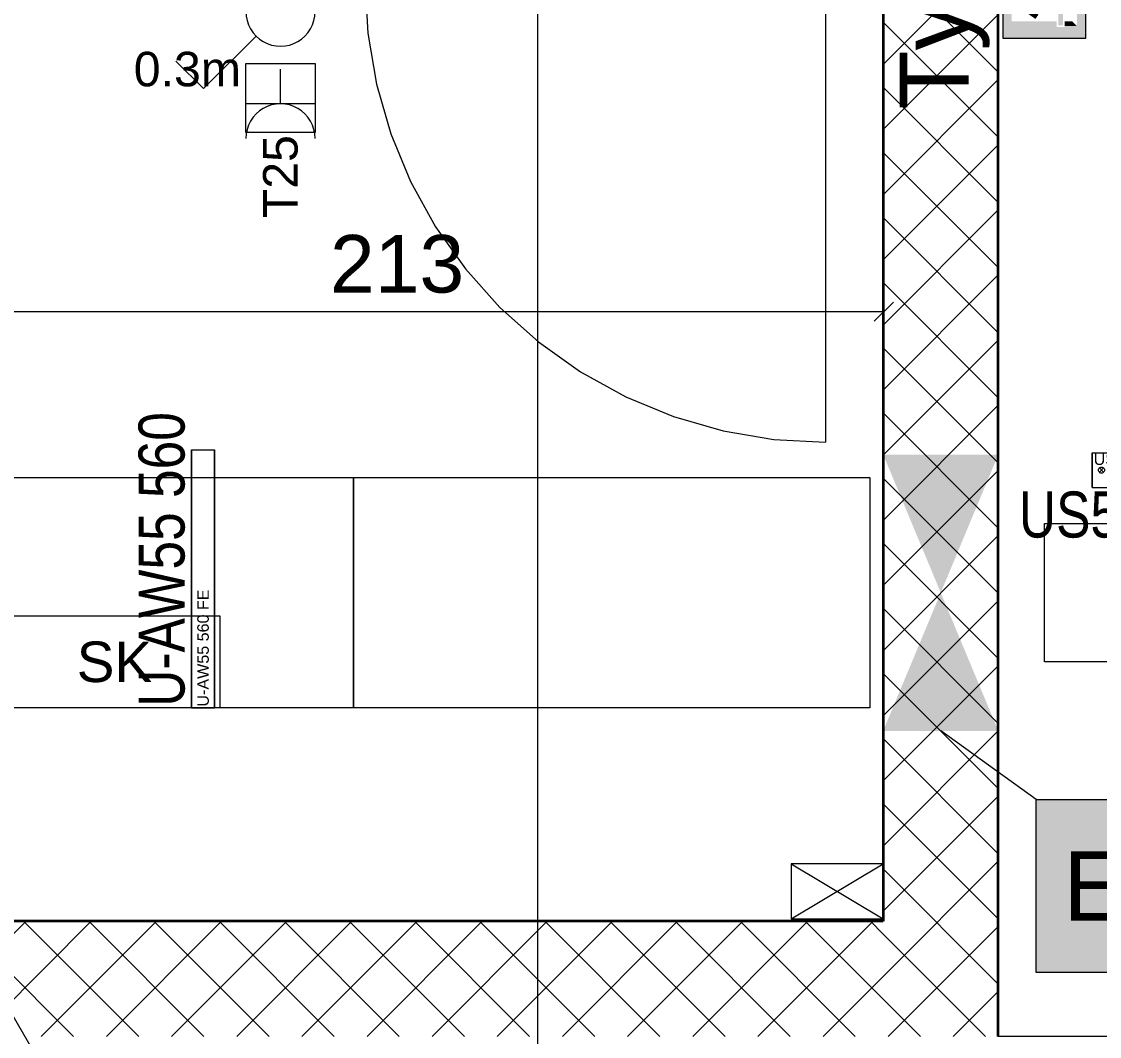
# Model space of a CAD drawing. Extents: x -1067 to 613, y -179 to 712.
# Drawn here: x -627.51 to -580.7, y 338.38 to 382.45 of the extents above; entities that cross this region are included whole.
import ezdxf
from ezdxf.lldxf.tags import DXFTag

# ---------------------------------------------------------------- set-up
doc = ezdxf.new("R2010")
doc.units = 0
doc.layers.get('0').update_dxf_attribs({"lineweight": 13})
for name, color, linetype, lineweight in [('A-DOOR-OPNG-OTLN', 7, 'Continuous', 9), ('A-WALL-____-MCUT', 7, 'Continuous', 35), ('A-WALL-____-PATT', 7, 'Continuous', 35), ('S-GRID-____-OTLN', 7, 'Continuous', 5), ('Text', 7, 'Continuous', 5)]:
    doc.layers.add(name, color=color, linetype=linetype, lineweight=lineweight)
for name, color, linetype, lineweight, true_color in [('EL01_VVV_Mass', 7, 'Continuous', 13, 0xb2b200), ('EL01_WAN_Aussparung Wand', 7, 'Continuous', 13, 0x7f5f3f), ('EL01_WAN_Aussparung Wand Text', 7, 'Continuous', 13, 0x7f5f3f), ('EL01_WAN_Kraft', 1, 'Continuous', 13, 0xff0000), ('EL01_WAN_Licht', 7, 'Continuous', 13, 0x0080ff), ('EL01_WAN_Notbeleuchtungen', 7, 'Continuous', 13, 0x009900), ('EL01_WAN_Notbeleuchtungentyp', 7, 'Continuous', 13, 0x009900), ('EL01_WAN_Schlaufkasten', 1, 'Continuous', 13, 0xff0000), ('EL01_WAN_Starkstrom', 1, 'Continuous', 13, 0xff0000), ('EL01_WAN_Trassen', 40, 'Continuous', 13, 0xffbf00), ('EL01_WAN_Trassen Befestigung', 7, 'Continuous', 13, 0xb2b200)]:
    doc.layers.add(name, color=color, linetype=linetype, lineweight=lineweight, true_color=true_color)
doc.styles.get("Standard").update_dxf_attribs({"font": 'arial.ttf'})
tags = doc.linetypes.add('_Rasterlinie_', pattern=[0.375, 0.2, -0.05, 0.075, -0.05]).pattern_tags.tags
tags[10:11] = [DXFTag(74, 4), DXFTag(75, 0), DXFTag(340, '0'), DXFTag(46, 1.0), DXFTag(50, 0.0), DXFTag(44, 0.0), DXFTag(45, 0.0)]
tags[8:9] = [DXFTag(74, 4), DXFTag(75, 0), DXFTag(340, '0'), DXFTag(46, 1.0), DXFTag(50, 0.0), DXFTag(44, 0.0), DXFTag(45, 0.0)]
tags[6:7] = [DXFTag(74, 4), DXFTag(75, 0), DXFTag(340, '0'), DXFTag(46, 1.0), DXFTag(50, 0.0), DXFTag(44, 0.0), DXFTag(45, 0.0)]
tags[4:5] = [DXFTag(74, 4), DXFTag(75, 0), DXFTag(340, '0'), DXFTag(46, 1.0), DXFTag(50, 0.0), DXFTag(44, 0.0), DXFTag(45, 0.0)]

# ---------------------------------------------------------------- blocks, each defined once
blk = doc.blocks.new('Referenz-A0UNPC4Q6I', base_point=(-1062.181, -175.856))
at = {"layer": 'A-DOOR-OPNG-OTLN', "color": 0, "linetype": 'Continuous', "ltscale": 0.13}
for p, q in [((-612.597, 384.176), (-612.471, 381.936)), ((-592.597, 384.176), (-592.597, 364.176)), ((-612.471, 381.936), (-612.096, 379.725)), ((-612.096, 379.725), (-611.475, 377.57)), ((-611.475, 377.57), (-610.616, 375.498)), ((-610.616, 375.498), (-609.531, 373.535)), ((-609.531, 373.535), (-608.234, 371.706)), ((-608.234, 371.706), (-606.739, 370.034)), ((-606.739, 370.034), (-605.067, 368.539)), ((-605.067, 368.539), (-603.238, 367.241)), ((-603.238, 367.241), (-601.275, 366.156)), ((-601.275, 366.156), (-599.203, 365.298)), ((-599.203, 365.298), (-597.047, 364.677)), ((-597.047, 364.677), (-594.836, 364.301)), ((-594.836, 364.301), (-592.597, 364.176))]:
    blk.add_line(p, q, dxfattribs=at)
at = {"layer": 'A-WALL-____-MCUT', "color": 0, "linetype": 'Continuous', "ltscale": 0.35}
for p, q in [((-585.097, 338.376), (-585.097, 391.376)), ((-590.097, 384.376), (-590.097, 343.376)), ((-590.097, 343.376), (-685.097, 343.376))]:
    blk.add_line(p, q, dxfattribs=at)
at = {"layer": 'A-WALL-____-PATT', "color": 0, "linetype": 'Continuous', "lineweight": 9, "ltscale": 0.13}
for p, q in [((-590.097, 380.584), (-585.097, 385.584)), ((-585.097, 380.251), (-590.097, 385.251)), ((-590.097, 377.755), (-585.097, 382.755)), ((-585.097, 377.422), (-590.097, 382.422)), ((-590.097, 374.927), (-585.097, 379.927)), ((-585.097, 374.594), (-590.097, 379.594)), ((-590.097, 372.098), (-585.097, 377.098)), ((-585.097, 371.766), (-590.097, 376.766)), ((-590.097, 369.27), (-585.097, 374.27)), ((-585.097, 368.937), (-590.097, 373.937)), ((-590.097, 366.442), (-585.097, 371.442)), ((-585.097, 366.109), (-590.097, 371.109)), ((-590.097, 363.613), (-585.097, 368.613)), ((-585.097, 363.28), (-590.097, 368.28)), ((-590.097, 360.785), (-585.097, 365.785)), ((-585.097, 360.452), (-590.097, 365.452)), ((-590.097, 357.956), (-585.097, 362.956)), ((-585.097, 357.623), (-590.097, 362.623)), ((-590.097, 355.128), (-585.097, 360.128)), ((-585.097, 354.795), (-590.097, 359.795)), ((-590.097, 352.299), (-585.097, 357.299)), ((-585.097, 351.967), (-590.097, 356.967)), ((-590.097, 349.471), (-585.097, 354.471)), ((-585.097, 349.138), (-590.097, 354.138)), ((-590.097, 346.643), (-585.097, 351.643)), ((-585.097, 346.31), (-590.097, 351.31)), ((-590.097, 343.814), (-585.097, 348.814)), ((-585.097, 343.481), (-590.097, 348.481)), ((-590.097, 340.986), (-585.097, 345.986)), ((-585.097, 340.653), (-590.097, 345.653)), ((-632.305, 338.376), (-627.305, 343.376)), ((-625.246, 338.376), (-630.246, 343.376)), ((-629.477, 338.376), (-624.477, 343.376)), ((-622.418, 338.376), (-627.418, 343.376)), ((-626.648, 338.376), (-621.648, 343.376)), ((-619.589, 338.376), (-624.589, 343.376)), ((-623.82, 338.376), (-618.82, 343.376)), ((-616.761, 338.376), (-621.761, 343.376)), ((-620.991, 338.376), (-615.991, 343.376)), ((-613.933, 338.376), (-618.933, 343.376)), ((-618.163, 338.376), (-613.163, 343.376)), ((-611.104, 338.376), (-616.104, 343.376)), ((-615.334, 338.376), (-610.334, 343.376)), ((-608.276, 338.376), (-613.276, 343.376)), ((-612.506, 338.376), (-607.506, 343.376)), ((-605.447, 338.376), (-610.447, 343.376)), ((-609.678, 338.376), (-604.678, 343.376)), ((-602.619, 338.376), (-607.619, 343.376)), ((-606.849, 338.376), (-601.849, 343.376)), ((-599.79, 338.376), (-604.79, 343.376)), ((-604.021, 338.376), (-599.021, 343.376)), ((-596.962, 338.376), (-601.962, 343.376)), ((-601.192, 338.376), (-596.192, 343.376)), ((-594.134, 338.376), (-599.134, 343.376)), ((-598.364, 338.376), (-593.364, 343.376)), ((-591.305, 338.376), (-596.305, 343.376)), ((-595.535, 338.376), (-590.535, 343.376)), ((-590.097, 339.996), (-593.477, 343.376)), ((-590.097, 342.824), (-590.648, 343.376)), ((-589.879, 338.376), (-585.097, 343.157)), ((-585.648, 338.376), (-590.097, 342.824)), ((-592.707, 338.376), (-590.097, 340.986)), ((-587.05, 338.376), (-585.097, 340.329)), ((-588.477, 338.376), (-590.097, 339.996))]:
    blk.add_line(p, q, dxfattribs=at)
at = {"layer": 'S-GRID-____-OTLN', "color": 0, "linetype": '_Rasterlinie_', "ltscale": 0.13}
blk.add_line((-605.097, -171.085), (-605.097, 546.376), dxfattribs=at)
at = {"layer": 'Text', "color": 0, "linetype": 'Continuous', "ltscale": 0.13}
blk.add_line((-626.757, 337.326), (-631.887, 346.215), dxfattribs=at)
blk = doc.blocks.new('IfcObject-A0UNPC5M6I', base_point=(-622.428, 352.645))
at = {"layer": 'EL01_WAN_Trassen', "linetype": 'ByBlock', "lineweight": -2, "ltscale": 0.13}
for p, q in [((-620.127, 363.845), (-619.127, 363.845)), ((-620.127, 363.845), (-619.127, 363.845)), ((-620.127, 352.645), (-620.127, 363.845)), ((-620.127, 363.845), (-620.127, 363.845)), ((-620.127, 363.845), (-620.127, 352.645)), ((-619.127, 352.645), (-619.127, 363.845)), ((-619.127, 363.845), (-619.127, 363.845)), ((-619.127, 363.845), (-619.127, 352.645)), ((-620.127, 352.645), (-619.127, 352.645)), ((-620.127, 352.645), (-619.127, 352.645)), ((-620.127, 352.645), (-620.127, 352.645)), ((-619.127, 352.645), (-619.127, 352.645))]:
    blk.add_line(p, q, dxfattribs=at)
at = {"layer": 'EL01_WAN_Trassen', "lineweight": -2, "attachment_point": 1, "rotation": 90}
for s, insert, char_height in [('{\\W0.8;\\fArial;U-AW55 560}', (-622.428, 352.692), 2), ('{\\fArial;U-AW55 560 FE}', (-619.877, 352.7), 0.5)]:
    blk.add_mtext(s, dxfattribs=dict(at, insert=insert, char_height=char_height))
blk = doc.blocks.new('Wanddurchbruch-A0UNPC5U6I', base_point=(-590.095, 351.644))
at = {"color": 0, "linetype": 'ByBlock', "lineweight": -2, "ltscale": 0.13}
for p, q in [((-590.095, 363.644), (-590.095, 351.644)), ((-585.095, 363.644), (-585.095, 351.644))]:
    blk.add_line(p, q, dxfattribs=at)
for points in [[(-587.595, 357.644), (-585.095, 363.644), (-590.095, 363.644)], [(-590.095, 351.644), (-585.095, 351.644), (-587.595, 357.644)]]:
    blk.add_solid(points, dxfattribs=at)
blk = doc.blocks.new('Durchbruch beschriften-A0UNPC5W6I', base_point=(-587.595, 341.158))
at = {"color": 0, "linetype": 'ByBlock', "lineweight": -2, "ltscale": 0.13}
for p, q in [((-583.452, 348.658), (-587.595, 351.644)), ((-583.452, 341.158), (-583.452, 348.658)), ((-583.452, 348.658), (-557.185, 348.658)), ((-578.331, 341.158), (-578.331, 348.658)), ((-557.185, 348.658), (-557.185, 341.158)), ((-557.185, 341.158), (-583.452, 341.158))]:
    blk.add_line(p, q, dxfattribs=at)
at = {"color": 7, "linetype": 'ByBlock', "lineweight": -2, "ltscale": 0.13, "true_color": 0xffffff}
for points in [[(-583.452, 341.158), (-557.185, 341.158), (-583.452, 348.658)], [(-557.185, 341.158), (-583.452, 348.658), (-557.185, 348.658)]]:
    blk.add_solid(points, dxfattribs=at)
at = {"color": 0, "linetype": 'ByBlock', "lineweight": -2, "ltscale": 0.13, "char_height": 2.5, "attachment_point": 1}
for s, insert in [('{\\fArial; WA 600/250 }', (-578.331, 348.033)), ('{\\fArial; OKRD=130 }', (-578.331, 344.283))]:
    blk.add_mtext(s, dxfattribs=dict(at, insert=insert))
at = {"color": 40, "linetype": 'ByBlock', "lineweight": -2, "ltscale": 0.13, "true_color": 0xffbf00, "insert": (-582.289, 346.408), "char_height": 3, "attachment_point": 1}
blk.add_mtext('{\\fArial;E}', dxfattribs=at)
blk = doc.blocks.new('Kabelkanal-A0UNPC7W6I', base_point=(-673.095, 352.645))
at = {"color": 0, "linetype": 'ByBlock', "lineweight": -2, "ltscale": 0.13}
for p, q in [((-673.095, 362.645), (-613.095, 362.645)), ((-613.095, 362.645), (-613.095, 352.645)), ((-613.095, 352.645), (-673.095, 352.645))]:
    blk.add_line(p, q, dxfattribs=at)
blk = doc.blocks.new('Kabelkanal-A0UNPC866I', base_point=(-613.095, 352.645))
at = {"color": 0, "linetype": 'ByBlock', "lineweight": -2, "ltscale": 0.13}
for p, q in [((-613.095, 352.645), (-613.095, 362.645)), ((-613.095, 362.645), (-590.671, 362.645)), ((-590.671, 362.645), (-590.671, 352.645)), ((-590.671, 352.645), (-613.095, 352.645))]:
    blk.add_line(p, q, dxfattribs=at)
blk = doc.blocks.new('IfcObject-A0UNPC8S6I', base_point=(-584.2, 360.04))
at = {"layer": 'EL01_WAN_Trassen', "linetype": 'ByBlock', "lineweight": -2, "ltscale": 0.13}
for p, q in [((-581.016, 363.719), (-578.216, 363.719)), ((-581.016, 363.719), (-578.216, 363.719)), ((-581.016, 362.219), (-581.016, 363.719)), ((-581.016, 363.719), (-581.016, 363.719)), ((-581.016, 363.719), (-581.016, 362.219)), ((-578.216, 362.219), (-578.216, 363.719)), ((-578.216, 363.719), (-578.216, 363.719)), ((-578.216, 363.719), (-578.216, 362.219)), ((-579.116, 363.469), (-580.116, 363.469)), ((-579.116, 363.469), (-580.116, 363.469)), ((-580.116, 362.469), (-580.116, 363.469)), ((-580.116, 363.469), (-580.116, 363.469)), ((-580.116, 363.469), (-580.116, 362.469)), ((-579.116, 362.469), (-579.116, 363.469)), ((-579.116, 363.469), (-579.116, 363.469)), ((-579.116, 363.469), (-579.116, 362.469)), ((-580.746, 362.969), (-580.742, 363.002)), ((-580.742, 362.935), (-580.746, 362.969)), ((-580.742, 363.002), (-580.729, 363.034)), ((-580.729, 362.904), (-580.742, 362.935)), ((-580.729, 363.034), (-580.708, 363.061)), ((-580.708, 362.877), (-580.729, 362.904)), ((-580.708, 363.061), (-580.681, 363.081)), ((-580.708, 362.877), (-580.524, 363.061)), ((-580.524, 362.877), (-580.708, 363.061)), ((-580.681, 362.856), (-580.708, 362.877)), ((-580.681, 363.081), (-580.65, 363.094)), ((-580.65, 362.843), (-580.681, 362.856)), ((-580.65, 363.094), (-580.616, 363.099)), ((-580.616, 362.839), (-580.65, 362.843)), ((-580.616, 363.099), (-580.582, 363.094)), ((-580.582, 362.843), (-580.616, 362.839)), ((-580.582, 363.094), (-580.551, 363.081)), ((-580.551, 362.856), (-580.582, 362.843)), ((-580.551, 363.081), (-580.524, 363.061)), ((-580.524, 362.877), (-580.551, 362.856)), ((-580.524, 363.061), (-580.504, 363.034)), ((-580.504, 362.904), (-580.524, 362.877)), ((-580.504, 363.034), (-580.491, 363.002)), ((-580.491, 362.935), (-580.504, 362.904)), ((-580.491, 363.002), (-580.486, 362.969)), ((-580.486, 362.969), (-580.491, 362.935)), ((-578.746, 362.969), (-578.742, 363.002)), ((-578.742, 362.935), (-578.746, 362.969)), ((-578.742, 363.002), (-578.729, 363.034)), ((-578.729, 362.904), (-578.742, 362.935)), ((-578.729, 363.034), (-578.708, 363.061)), ((-578.708, 362.877), (-578.729, 362.904)), ((-578.708, 363.061), (-578.681, 363.081)), ((-578.708, 363.061), (-578.524, 362.877)), ((-578.708, 362.877), (-578.524, 363.061)), ((-578.681, 362.856), (-578.708, 362.877)), ((-578.681, 363.081), (-578.65, 363.094)), ((-578.65, 362.843), (-578.681, 362.856)), ((-578.65, 363.094), (-578.616, 363.099)), ((-578.616, 362.839), (-578.65, 362.843)), ((-578.616, 363.099), (-578.582, 363.094)), ((-578.582, 362.843), (-578.616, 362.839)), ((-578.582, 363.094), (-578.551, 363.081)), ((-578.551, 362.856), (-578.582, 362.843)), ((-578.551, 363.081), (-578.524, 363.061)), ((-578.524, 362.877), (-578.551, 362.856)), ((-578.524, 363.061), (-578.504, 363.034)), ((-578.504, 362.904), (-578.524, 362.877)), ((-578.504, 363.034), (-578.491, 363.002)), ((-578.491, 362.935), (-578.504, 362.904)), ((-578.491, 363.002), (-578.486, 362.969)), ((-578.486, 362.969), (-578.491, 362.935)), ((-579.116, 362.469), (-580.116, 362.469)), ((-579.116, 362.469), (-580.116, 362.469)), ((-580.116, 362.469), (-580.116, 362.469)), ((-579.116, 362.469), (-579.116, 362.469)), ((-581.016, 362.219), (-578.216, 362.219)), ((-581.016, 362.219), (-578.216, 362.219)), ((-581.016, 362.219), (-581.016, 362.219)), ((-578.216, 362.219), (-578.216, 362.219))]:
    blk.add_line(p, q, dxfattribs=at)
at = {"layer": 'EL01_WAN_Trassen', "lineweight": -2, "attachment_point": 1}
for s, insert, char_height in [('{\\fArial;US5}', (-580.955, 363.692), 0.5), ('{\\fArial;400}', (-579.364, 363.696), 0.5), ('{\\W0.8;\\fArial;US5 400}', (-584.2, 362.04), 2)]:
    blk.add_mtext(s, dxfattribs=dict(at, insert=insert, char_height=char_height))
blk = doc.blocks.new('Kabelkanal-A0UNPC9S6I', base_point=(-583.095, 354.644))
at = {"color": 0, "linetype": 'ByBlock', "lineweight": -2, "ltscale": 0.13}
for p, q in [((-583.095, 354.644), (-583.095, 360.644)), ((-583.095, 360.644), (-576.095, 360.644)), ((-576.095, 360.644), (-576.095, 354.644)), ((-576.095, 354.644), (-583.095, 354.644))]:
    blk.add_line(p, q, dxfattribs=at)
blk = doc.blocks.new('RZL-Wand_ Rechts-A0UNPCFY6I', base_point=(-584.894, 381.732))
at = {"color": 0, "lineweight": -2}
for p, q in [((-584.894, 388.932), (-584.894, 381.732)), ((-581.294, 388.932), (-584.894, 388.932)), ((-581.294, 381.732), (-581.294, 388.932)), ((-584.894, 381.732), (-581.294, 381.732))]:
    blk.add_line(p, q, dxfattribs=at)
for points in [[(-584.894, 388.431), (-581.294, 388.431), (-584.894, 388.932)], [(-581.294, 388.431), (-584.894, 388.932), (-581.294, 388.932)], [(-584.894, 387.242), (-584.283, 387.242), (-584.894, 388.431)], [(-584.283, 387.242), (-584.894, 388.431), (-583.094, 388.431)], [(-581.904, 387.242), (-581.294, 387.242), (-583.094, 388.431)], [(-581.294, 387.242), (-583.094, 388.431), (-581.294, 388.431)], [(-584.894, 386.563), (-584.283, 386.563), (-584.894, 387.242)], [(-584.283, 386.563), (-584.894, 387.242), (-584.283, 387.242)], [(-584.283, 386.563), (-583.334, 386.563), (-583.334, 387.513)], [(-582.854, 386.563), (-581.904, 386.563), (-582.854, 387.513)], [(-581.904, 386.563), (-581.294, 386.563), (-581.904, 387.242)], [(-581.294, 386.563), (-581.904, 387.242), (-581.294, 387.242)], [(-584.894, 385.332), (-583.334, 385.332), (-584.894, 386.563)], [(-583.334, 385.332), (-584.894, 386.563), (-583.334, 386.563)], [(-582.854, 385.332), (-581.294, 385.332), (-582.854, 386.563)], [(-581.294, 385.332), (-582.854, 386.563), (-581.294, 386.563)], [(-584.894, 385.092), (-583.334, 385.092), (-584.894, 385.332)], [(-583.334, 385.092), (-584.894, 385.332), (-583.334, 385.332)], [(-582.854, 385.092), (-581.294, 385.092), (-582.854, 385.332)], [(-581.294, 385.092), (-582.854, 385.332), (-581.294, 385.332)], [(-584.894, 384.346), (-581.294, 384.346), (-584.894, 385.092)], [(-581.294, 384.346), (-584.894, 385.092), (-581.294, 385.092)], [(-584.894, 382.454), (-584.515, 382.454), (-584.894, 384.346)], [(-584.515, 382.454), (-584.894, 384.346), (-584.515, 384.346)], [(-583.312, 383.893), (-583.082, 383.893), (-583.312, 384.346)], [(-583.082, 383.893), (-583.312, 384.346), (-583.082, 384.346)], [(-581.68, 384.144), (-581.294, 384.144), (-581.882, 384.346)], [(-581.294, 384.144), (-581.882, 384.346), (-581.294, 384.346)], [(-583.819, 383.803), (-584.366, 383.803), (-583.828, 383.873)], [(-584.366, 383.803), (-583.828, 383.873), (-584.356, 383.873)], [(-584.356, 383.732), (-583.819, 383.803), (-584.366, 383.803)], [(-583.828, 383.873), (-584.356, 383.873), (-583.856, 383.939)], [(-584.356, 383.873), (-583.856, 383.939), (-584.329, 383.939)], [(-583.828, 383.732), (-584.356, 383.732), (-583.819, 383.803)], [(-583.856, 383.939), (-584.329, 383.939), (-583.899, 383.996)], [(-584.329, 383.939), (-583.899, 383.996), (-584.286, 383.996)], [(-583.899, 383.996), (-584.286, 383.996), (-583.956, 384.039)], [(-584.286, 383.996), (-583.956, 384.039), (-584.229, 384.039)], [(-583.956, 384.039), (-584.229, 384.039), (-584.022, 384.067)], [(-584.229, 384.039), (-584.022, 384.067), (-584.163, 384.067)], [(-584.022, 384.067), (-584.163, 384.067), (-584.092, 384.076)], [(-583.782, 383.695), (-583.082, 383.695), (-583.78, 383.893)], [(-583.082, 383.695), (-583.78, 383.893), (-583.082, 383.893)], [(-582.736, 383.63), (-581.943, 383.63), (-582.614, 383.829)], [(-581.943, 383.63), (-582.614, 383.829), (-581.943, 383.829)], [(-581.882, 383.63), (-581.684, 383.63), (-581.882, 383.829)], [(-581.68, 383.626), (-581.294, 383.626), (-581.68, 384.144)], [(-581.294, 383.626), (-581.68, 384.144), (-581.294, 384.144)], [(-584.329, 383.666), (-583.828, 383.732), (-584.356, 383.732)], [(-583.856, 383.666), (-584.329, 383.666), (-583.828, 383.732)], [(-584.286, 383.609), (-583.856, 383.666), (-584.329, 383.666)], [(-583.899, 383.609), (-584.286, 383.609), (-583.856, 383.666)], [(-584.229, 383.566), (-583.899, 383.609), (-584.286, 383.609)], [(-583.956, 383.566), (-584.229, 383.566), (-583.899, 383.609)], [(-584.163, 383.538), (-583.956, 383.566), (-584.229, 383.566)], [(-584.022, 383.538), (-584.163, 383.538), (-583.956, 383.566)], [(-584.092, 383.529), (-584.022, 383.538), (-584.163, 383.538)], [(-583.96, 383.509), (-583.151, 383.509), (-583.887, 383.548)], [(-583.96, 383.36), (-582.911, 383.36), (-583.96, 383.509)], [(-582.911, 383.36), (-583.96, 383.509), (-583.151, 383.509)], [(-583.748, 383.019), (-583.96, 383.019), (-583.748, 383.36)], [(-583.96, 383.019), (-583.748, 383.36), (-583.96, 383.36)], [(-583.887, 383.548), (-583.213, 383.548), (-583.839, 383.59)], [(-583.151, 383.509), (-583.887, 383.548), (-583.213, 383.548)], [(-583.839, 383.59), (-583.281, 383.59), (-583.8, 383.65)], [(-583.213, 383.548), (-583.839, 383.59), (-583.281, 383.59)], [(-583.8, 383.65), (-583.378, 383.65), (-583.794, 383.665)], [(-583.281, 383.59), (-583.8, 383.65), (-583.378, 383.65)], [(-583.794, 383.665), (-583.082, 383.665), (-583.782, 383.695)], [(-583.378, 383.65), (-583.794, 383.665), (-583.403, 383.665)], [(-583.082, 383.665), (-583.782, 383.695), (-583.082, 383.695)], [(-583.741, 383.356), (-582.905, 383.356), (-583.748, 383.36)], [(-582.905, 383.356), (-583.748, 383.36), (-582.911, 383.36)], [(-583.326, 383.1), (-582.812, 383.1), (-583.741, 383.356)], [(-582.812, 383.1), (-583.741, 383.356), (-582.656, 383.356)], [(-582.905, 383.356), (-582.656, 383.356), (-582.736, 383.63)], [(-582.656, 383.356), (-582.736, 383.63), (-582.488, 383.63)], [(-581.878, 383.626), (-581.68, 383.626), (-581.882, 383.63)], [(-581.68, 383.626), (-581.882, 383.63), (-581.684, 383.63)], [(-581.68, 383.428), (-581.294, 383.428), (-581.878, 383.626)], [(-581.294, 383.428), (-581.878, 383.626), (-581.294, 383.626)], [(-581.68, 382.252), (-581.294, 382.252), (-581.68, 383.428)], [(-581.294, 382.252), (-581.68, 383.428), (-581.294, 383.428)], [(-583.563, 382.891), (-583.96, 382.891), (-583.748, 383.019)], [(-583.96, 382.891), (-583.748, 383.019), (-583.96, 383.019)], [(-583.752, 382.747), (-583.563, 382.891), (-583.96, 382.891)], [(-583.354, 382.747), (-583.752, 382.747), (-583.563, 382.891)], [(-582.997, 382.897), (-582.28, 382.897), (-583.326, 383.1)], [(-582.28, 382.897), (-583.326, 383.1), (-582.28, 383.1)], [(-582.493, 382.278), (-582.28, 382.278), (-582.493, 382.897)], [(-582.28, 382.278), (-582.493, 382.897), (-582.28, 382.897)], [(-584.894, 382.215), (-582.556, 382.215), (-584.894, 382.454)], [(-582.556, 382.215), (-584.894, 382.454), (-582.556, 382.454)], [(-583.482, 382.56), (-583.354, 382.747), (-583.752, 382.747)], [(-582.217, 382.252), (-581.68, 382.252), (-582.217, 382.454)], [(-581.68, 382.252), (-582.217, 382.454), (-581.882, 382.454)], [(-584.894, 381.732), (-581.294, 381.732), (-584.894, 382.215)], [(-581.294, 381.732), (-584.894, 382.215), (-581.294, 382.215)], [(-582.217, 382.215), (-581.294, 382.215), (-582.217, 382.252)], [(-581.294, 382.215), (-582.217, 382.252), (-581.294, 382.252)]]:
    blk.add_solid(points, dxfattribs=at)
blk = doc.blocks.new('Bemerkung 1-A0UNPCG06I', base_point=(-589.376, 378.633))
at = {"color": 0, "lineweight": -2, "insert": (-589.376, 378.633), "char_height": 3, "attachment_point": 1, "rotation": 90}
blk.add_mtext('{\\fArial;Typ N4}', dxfattribs=at)
blk = doc.blocks.new('Steckdose T25_ UP-A0UNPCHE6I', base_point=(-617.762, 373.906))
at = {"color": 0, "lineweight": -2}
for p, q in [((-616.262, 378.875), (-616.262, 380.375)), ((-614.762, 378.875), (-617.762, 378.875)), ((-617.012, 378.674), (-617.175, 378.565)), ((-616.836, 378.761), (-617.012, 378.674)), ((-616.65, 378.824), (-616.836, 378.761)), ((-616.458, 378.863), (-616.65, 378.824)), ((-616.262, 378.875), (-616.458, 378.863)), ((-616.066, 378.863), (-616.262, 378.875)), ((-615.874, 378.824), (-616.066, 378.863)), ((-615.688, 378.761), (-615.874, 378.824)), ((-615.512, 378.674), (-615.688, 378.761)), ((-615.349, 378.565), (-615.512, 378.674)), ((-617.452, 378.288), (-617.561, 378.125)), ((-617.323, 378.436), (-617.452, 378.288)), ((-617.175, 378.565), (-617.323, 378.436)), ((-615.201, 378.436), (-615.349, 378.565)), ((-615.072, 378.288), (-615.201, 378.436)), ((-614.963, 378.125), (-615.072, 378.288)), ((-617.711, 377.764), (-617.749, 377.571)), ((-617.648, 377.949), (-617.711, 377.764)), ((-617.561, 378.125), (-617.648, 377.949)), ((-614.876, 377.949), (-614.963, 378.125)), ((-614.813, 377.764), (-614.876, 377.949)), ((-614.775, 377.571), (-614.813, 377.764)), ((-617.749, 377.571), (-617.762, 377.375)), ((-614.762, 377.375), (-614.775, 377.571))]:
    blk.add_line(p, q, dxfattribs=at)
at = {"color": 0, "lineweight": -2, "insert": (-617.022, 373.906), "char_height": 1.5, "attachment_point": 1, "rotation": 90}
blk.add_mtext('{\\fArial;T25}', dxfattribs=at)
blk = doc.blocks.new('Absolute Höhe-A0UNPCHG6I', base_point=(-622.635, 379.634))
at = {"color": 0, "lineweight": -2, "insert": (-622.635, 381.134), "char_height": 1.5, "attachment_point": 1}
blk.add_mtext('{\\fArial;0.3m}', dxfattribs=at)
blk = doc.blocks.new('Maß-A0UNPCWK6I', base_point=(-585.095, 250.316))
at = {"color": 0, "lineweight": -2}
blk.add_line((-526.137, 338.376), (-585.095, 338.376), dxfattribs=at)
blk = doc.blocks.new('Maß-A0UNPCWQ6I', base_point=(-585.095, 321.739))
at = {"color": 0, "lineweight": -2}
for p, q in [((-551.337, 338.376), (-585.095, 338.376)), ((-551.923, 337.962), (-552.75, 338.789)), ((-552.337, 338.376), (-552.337, 322.153)), ((-551.923, 321.739), (-552.75, 322.566)), ((-551.337, 322.153), (-583.608, 322.153))]:
    blk.add_line(p, q, dxfattribs=at)
at = {"color": 0, "lineweight": -2, "insert": (-555.67, 328.476), "char_height": 2.5, "attachment_point": 1, "rotation": 90}
blk.add_mtext('{\\fArial;80}', dxfattribs=at)
blk = doc.blocks.new('UV in Wand-A0UNPCX06I', base_point=(-594.095, 343.476))
at = {"color": 0, "lineweight": -2}
for p, q in [((-594.095, 345.876), (-594.095, 343.476)), ((-590.095, 345.876), (-594.095, 345.876)), ((-594.095, 345.876), (-590.095, 343.476)), ((-594.095, 343.476), (-590.095, 345.876)), ((-590.095, 343.476), (-590.095, 345.876)), ((-594.095, 343.476), (-590.095, 343.476))]:
    blk.add_line(p, q, dxfattribs=at)
blk = doc.blocks.new('Deckendose UP-A0UNPD3A6I', base_point=(-617.762, 377.625))
at = {"color": 0, "lineweight": -2}
for p, q in [((-617.762, 380.625), (-614.762, 380.625)), ((-617.762, 377.625), (-617.762, 380.625)), ((-614.762, 380.625), (-614.762, 377.625)), ((-614.762, 377.625), (-617.762, 377.625))]:
    blk.add_line(p, q, dxfattribs=at)
blk = doc.blocks.new('Maß-A0UNPD486I', base_point=(-633.007, 346.532))
at = {"color": 0, "lineweight": -2}
for p, q in [((-632.594, 368.845), (-632.594, 378.875)), ((-590.067, 370.845), (-590.067, 346.532)), ((-633.007, 369.431), (-632.18, 370.258)), ((-590.481, 369.431), (-589.653, 370.258)), ((-590.067, 369.845), (-632.594, 369.845))]:
    blk.add_line(p, q, dxfattribs=at)
at = {"color": 0, "lineweight": -2, "insert": (-614.114, 373.178), "char_height": 2.5, "attachment_point": 1}
blk.add_mtext('{\\fArial;213}', dxfattribs=at)
blk = doc.blocks.new('Schalter_ Schema 0_ UP-A0UNPD6W6I', base_point=(-620.801, 379.533))
at = {"color": 0, "lineweight": -2}
for p, q in [((-616.836, 384.261), (-617.012, 384.174)), ((-616.65, 384.324), (-616.836, 384.261)), ((-616.458, 384.363), (-616.65, 384.324)), ((-616.262, 384.375), (-616.458, 384.363)), ((-616.066, 384.363), (-616.262, 384.375)), ((-615.874, 384.324), (-616.066, 384.363)), ((-615.688, 384.261), (-615.874, 384.324)), ((-615.512, 384.174), (-615.688, 384.261)), ((-617.452, 383.788), (-617.561, 383.625)), ((-617.323, 383.936), (-617.452, 383.788)), ((-617.175, 384.065), (-617.323, 383.936)), ((-617.012, 384.174), (-617.175, 384.065)), ((-615.349, 384.065), (-615.512, 384.174)), ((-615.201, 383.936), (-615.349, 384.065)), ((-615.072, 383.788), (-615.201, 383.936)), ((-614.963, 383.625), (-615.072, 383.788)), ((-617.648, 383.449), (-617.711, 383.264)), ((-617.561, 383.625), (-617.648, 383.449)), ((-614.876, 383.449), (-614.963, 383.625)), ((-614.813, 383.264), (-614.876, 383.449)), ((-617.749, 383.071), (-617.762, 382.875)), ((-617.762, 382.875), (-617.749, 382.68)), ((-617.711, 383.264), (-617.749, 383.071)), ((-614.775, 383.071), (-614.813, 383.264)), ((-614.762, 382.875), (-614.775, 383.071)), ((-614.775, 382.68), (-614.762, 382.875)), ((-617.749, 382.68), (-617.711, 382.487)), ((-617.711, 382.487), (-617.648, 382.301)), ((-614.876, 382.301), (-614.813, 382.487)), ((-614.813, 382.487), (-614.775, 382.68)), ((-617.648, 382.301), (-617.561, 382.125)), ((-617.561, 382.125), (-617.452, 381.962)), ((-617.452, 381.962), (-617.323, 381.815)), ((-615.201, 381.815), (-615.072, 381.962)), ((-615.072, 381.962), (-614.963, 382.125)), ((-614.963, 382.125), (-614.876, 382.301)), ((-617.323, 381.815), (-619.605, 379.533)), ((-617.323, 381.815), (-617.175, 381.685)), ((-617.175, 381.685), (-617.012, 381.576)), ((-617.012, 381.576), (-616.836, 381.49)), ((-616.836, 381.49), (-616.65, 381.426)), ((-615.874, 381.426), (-615.688, 381.49)), ((-615.688, 381.49), (-615.512, 381.576)), ((-615.512, 381.576), (-615.349, 381.685)), ((-615.349, 381.685), (-615.201, 381.815)), ((-616.65, 381.426), (-616.458, 381.388)), ((-616.458, 381.388), (-616.262, 381.375)), ((-616.262, 381.375), (-616.066, 381.388)), ((-616.066, 381.388), (-615.874, 381.426)), ((-619.605, 379.533), (-620.801, 380.729))]:
    blk.add_line(p, q, dxfattribs=at)
blk = doc.blocks.new('Schlaufkasten Decke (multi)-A0UNPD8U6I', base_point=(-628.171, 352.645))
at = {"color": 0, "linetype": 'ByBlock', "lineweight": -2, "ltscale": 0.13}
for p, q in [((-628.171, 352.645), (-628.171, 356.645)), ((-628.171, 356.645), (-618.891, 356.645)), ((-618.891, 356.645), (-618.891, 352.645)), ((-618.891, 352.645), (-628.171, 352.645))]:
    blk.add_line(p, q, dxfattribs=at)
at = {"color": 0, "linetype": 'ByBlock', "lineweight": -2, "ltscale": 0.13, "insert": (-625.112, 355.525), "char_height": 1.76, "attachment_point": 1}
blk.add_mtext('{\\fArial;SK}', dxfattribs=at)

msp = doc.modelspace()

# ---------------------------------------------------------------- block references
at = {"color": 9, "lineweight": 25, "ltscale": 0.25, "true_color": 0xc0c0c0}
msp.add_blockref('Referenz-A0UNPC4Q6I', (-1062.181, -175.856), dxfattribs=at)
at = {"layer": 'EL01_VVV_Mass', "linetype": 'Continuous', "ltscale": 0.13}
for name, p in [('Maß-A0UNPD486I', (-633.007, 346.532)), ('Maß-A0UNPCWK6I', (-585.095, 250.316)), ('Maß-A0UNPCWQ6I', (-585.095, 321.739))]:
    msp.add_blockref(name, p, dxfattribs=at)
at = {"layer": 'EL01_WAN_Aussparung Wand', "ltscale": 0.13}
msp.add_blockref('Wanddurchbruch-A0UNPC5U6I', (-590.095, 351.644), dxfattribs=at)
at = {"layer": 'EL01_WAN_Aussparung Wand Text', "ltscale": 0.13}
msp.add_blockref('Durchbruch beschriften-A0UNPC5W6I', (-587.595, 341.158), dxfattribs=at)
at = {"layer": 'EL01_WAN_Kraft', "ltscale": 0.13}
msp.add_blockref('Absolute Höhe-A0UNPCHG6I', (-622.635, 379.634), dxfattribs=at)
at = {"layer": 'EL01_WAN_Kraft', "linetype": 'Continuous', "ltscale": 0.13}
msp.add_blockref('Steckdose T25_ UP-A0UNPCHE6I', (-617.762, 373.906), dxfattribs=at)
at = {"layer": 'EL01_WAN_Licht', "linetype": 'Continuous', "ltscale": 0.13}
for name, p in [('Schalter_ Schema 0_ UP-A0UNPD6W6I', (-620.801, 379.533)), ('Deckendose UP-A0UNPD3A6I', (-617.762, 377.625))]:
    msp.add_blockref(name, p, dxfattribs=at)
at = {"layer": 'EL01_WAN_Notbeleuchtungen', "linetype": 'Continuous', "ltscale": 0.13}
msp.add_blockref('RZL-Wand_ Rechts-A0UNPCFY6I', (-584.894, 381.732), dxfattribs=at)
at = {"layer": 'EL01_WAN_Notbeleuchtungentyp', "linetype": 'Continuous', "ltscale": 0.13}
msp.add_blockref('Bemerkung 1-A0UNPCG06I', (-589.376, 378.633), dxfattribs=at)
at = {"layer": 'EL01_WAN_Schlaufkasten', "ltscale": 0.13}
msp.add_blockref('Schlaufkasten Decke (multi)-A0UNPD8U6I', (-628.171, 352.645), dxfattribs=at)
at = {"layer": 'EL01_WAN_Starkstrom', "linetype": 'Continuous', "ltscale": 0.13}
msp.add_blockref('UV in Wand-A0UNPCX06I', (-594.095, 343.476), dxfattribs=at)
at = {"layer": 'EL01_WAN_Trassen', "ltscale": 0.13}
for name, p in [('Kabelkanal-A0UNPC7W6I', (-673.095, 352.645)), ('Kabelkanal-A0UNPC866I', (-613.095, 352.645)), ('Kabelkanal-A0UNPC9S6I', (-583.095, 354.644))]:
    msp.add_blockref(name, p, dxfattribs=at)
at = {"layer": 'EL01_WAN_Trassen Befestigung', "ltscale": 0.13}
for name, p in [('IfcObject-A0UNPC5M6I', (-622.428, 352.645)), ('IfcObject-A0UNPC8S6I', (-584.2, 360.04))]:
    msp.add_blockref(name, p, dxfattribs=at)

doc.saveas('drawing.dxf')
